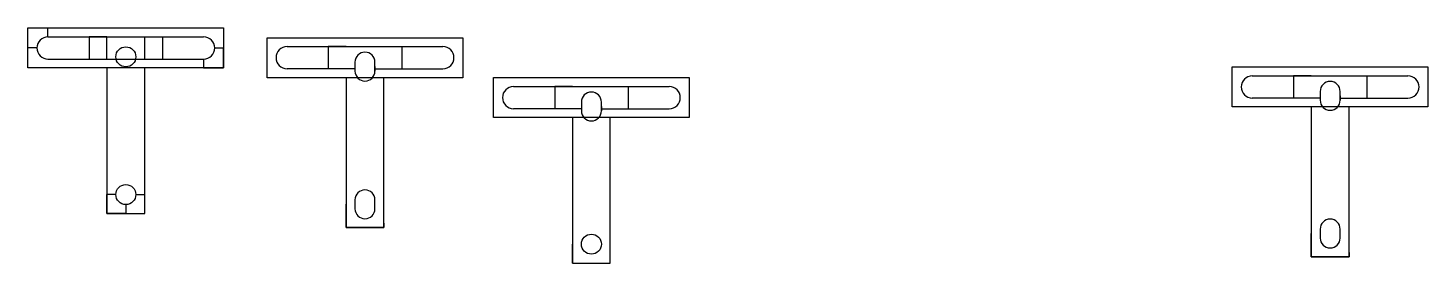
# Model space of a CAD drawing. Header units: millimetres. Extents: x 83 to 398, y 42 to 95.
import ezdxf

# ---------------------------------------------------------------- set-up
doc = ezdxf.new("R2010")
doc.units = ezdxf.units.MM

msp = doc.modelspace()

# ---------------------------------------------------------------- linework, layer by layer
for p, q in [((83.36, 90.62), (83.36, 95.12)), ((83.36, 95.12), (87.86, 95.12)), ((87.86, 93.12), (87.86, 95.12)), ((87.86, 93.12), (122.86, 93.12)), ((101.11, 93.12), (97.11, 93.12)), ((97.11, 93.12), (97.11, 88.12)), ((101.11, 88.12), (101.11, 93.12)), ((109.61, 88.12), (109.61, 93.12)), ((109.61, 93.12), (113.61, 93.12)), ((113.61, 93.12), (113.61, 88.12)), ((85.36, 90.62), (83.36, 90.62)), ((125.36, 90.62), (127.36, 90.62)), ((127.36, 86.12), (127.36, 90.62)), ((141.64, 90.92), (176.64, 90.92)), ((154.89, 90.92), (150.89, 90.92)), ((150.89, 90.92), (150.89, 85.92)), ((163.39, 90.92), (167.39, 90.92)), ((167.39, 90.92), (167.39, 85.92)), ((87.86, 88.12), (122.86, 88.12)), ((109.61, 57.62), (109.61, 86.12)), ((122.86, 88.12), (122.86, 86.12)), ((122.86, 86.12), (127.36, 86.12)), ((156.95, 85.92), (141.64, 85.92)), ((156.89, 87.42), (156.89, 85.42)), ((161.34, 85.92), (176.64, 85.92)), ((161.39, 85.42), (161.39, 87.42)), ((161.39, 86.42), (161.39, 85.42)), ((163.39, 55.42), (163.39, 83.92)), ((192.55, 81.95), (227.55, 81.95)), ((205.8, 81.95), (201.8, 81.95)), ((201.8, 81.95), (201.8, 76.95)), ((214.3, 81.95), (218.3, 81.95)), ((218.3, 81.95), (218.3, 76.95)), ((358.67, 84.34), (393.67, 84.34)), ((371.92, 84.34), (367.92, 84.34)), ((367.92, 84.34), (367.92, 79.34)), ((380.42, 84.34), (384.42, 84.34)), ((384.42, 84.34), (384.42, 79.34)), ((373.98, 79.34), (358.67, 79.34)), ((373.92, 80.84), (373.92, 78.84)), ((378.37, 79.34), (393.67, 79.34)), ((378.42, 78.84), (378.42, 80.84)), ((378.42, 79.84), (378.42, 78.84)), ((207.86, 76.95), (192.55, 76.95)), ((207.8, 78.45), (207.8, 76.45)), ((212.25, 76.95), (227.55, 76.95)), ((212.3, 76.45), (212.3, 78.45)), ((212.3, 77.45), (212.3, 76.45)), ((380.42, 48.84), (380.42, 77.34)), ((214.3, 46.45), (214.3, 74.95)), ((103.11, 57.62), (101.11, 57.62)), ((101.11, 53.37), (101.11, 57.62)), ((107.61, 57.62), (109.61, 57.62)), ((105.36, 55.37), (105.36, 53.37)), ((154.89, 51.17), (154.89, 55.42)), ((156.89, 56.42), (156.89, 54.42)), ((161.39, 54.42), (161.39, 56.42)), ((105.36, 53.37), (101.11, 53.37)), ((154.89, 50.17), (154.89, 51.17)), ((163.39, 51.17), (163.39, 50.17)), ((163.39, 50.17), (154.89, 50.17)), ((371.92, 44.59), (371.92, 48.84)), ((373.92, 49.84), (373.92, 47.84)), ((378.42, 47.84), (378.42, 49.84)), ((205.8, 42.2), (205.8, 46.45)), ((371.92, 43.59), (371.92, 44.59)), ((380.42, 44.59), (380.42, 43.59)), ((380.42, 43.59), (371.92, 43.59))]:
    msp.add_line(p, q)
for points in [[(83.36, 95.12), (127.36, 95.12), (127.36, 86.12), (83.36, 86.12)], [(137.14, 92.92), (181.14, 92.92), (181.14, 83.92), (137.14, 83.92)], [(101.11, 53.37), (109.61, 53.37), (109.61, 86.12), (101.11, 86.12)], [(354.17, 86.34), (398.17, 86.34), (398.17, 77.34), (354.17, 77.34)], [(154.89, 50.17), (163.39, 50.17), (163.39, 83.92), (154.89, 83.92)], [(188.05, 83.95), (232.05, 83.95), (232.05, 74.95), (188.05, 74.95)], [(371.92, 43.59), (380.42, 43.59), (380.42, 77.34), (371.92, 77.34)], [(205.8, 42.2), (214.3, 42.2), (214.3, 74.95), (205.8, 74.95)]]:
    msp.add_lwpolyline(points, close=True)
for centre in [(105.36, 88.62), (105.36, 57.62), (210.05, 46.45)]:
    msp.add_circle(centre, 2.25)
for centre, radius, start, end in [((87.86, 90.62), 2.5, 90, 270), ((122.86, 90.62), 2.5, 270, 90), ((141.64, 88.42), 2.5, 90, 270), ((159.14, 87.42), 2.25, 0, 180), ((176.64, 88.42), 2.5, 270, 90), ((159.14, 85.42), 2.25, 180, 0), ((192.55, 79.45), 2.5, 90, 270), ((227.55, 79.45), 2.5, 270, 90), ((358.67, 81.84), 2.5, 90, 270), ((376.17, 80.84), 2.25, 0, 180), ((393.67, 81.84), 2.5, 270, 90), ((210.05, 78.45), 2.25, 0, 180), ((376.17, 78.84), 2.25, 180, 0), ((210.05, 76.45), 2.25, 180, 0), ((159.14, 56.42), 2.25, 0, 180), ((159.14, 54.42), 2.25, 180, 0), ((376.17, 49.84), 2.25, 0, 180), ((376.17, 47.84), 2.25, 180, 0)]:
    msp.add_arc(centre, radius, start, end)

doc.saveas('drawing.dxf')
